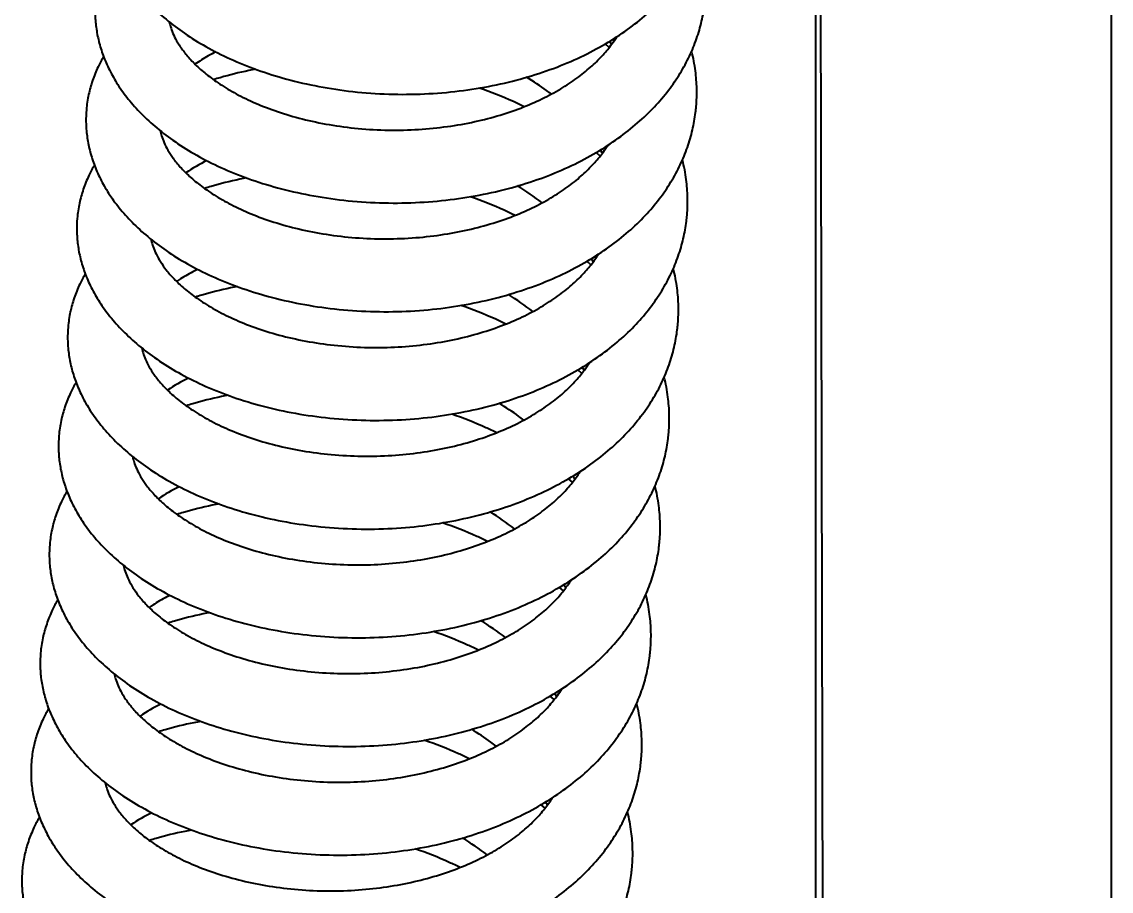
# Model space of a CAD drawing. Header units: millimetres. Extents: x 30271 to 35001, y 5679 to 9007.
# Drawn here: x 31351.2 to 31465.3, y 6326.7 to 6417.8 of the extents above; entities that cross this region are included whole.
import ezdxf

# ---------------------------------------------------------------- set-up
doc = ezdxf.new("R2010")
doc.units = ezdxf.units.MM
doc.linetypes.add('K5LT_BASIC', pattern=[0])
doc.layers.add('0 VIEW0', color=7, linetype='Continuous')

msp = doc.modelspace()

# ---------------------------------------------------------------- linework, layer by layer
at = {"layer": '0 VIEW0', "color": 5, "linetype": 'K5LT_BASIC', "lineweight": 40}
for p, q in [((31465.348, 6547.079), (31465.348, 6041.759)), ((31435.649, 6075.792), (31434.639, 6540.78)), ((31434.355, 6517.424), (31434.355, 6248.34)), ((31412.745, 6415.154), (31412.316, 6415.52)), ((31412.982, 6415.464), (31412.8, 6415.809)), ((31411.785, 6403.757), (31411.356, 6404.123)), ((31410.825, 6392.36), (31410.396, 6392.726)), ((31411.062, 6392.67), (31410.881, 6393.015)), ((31409.866, 6380.962), (31409.437, 6381.329)), ((31410.103, 6381.273), (31409.921, 6381.618)), ((31408.906, 6369.565), (31408.477, 6369.932)), ((31407.946, 6358.168), (31407.517, 6358.535)), ((31408.183, 6358.478), (31408.001, 6358.824)), ((31406.986, 6346.771), (31406.557, 6347.137)), ((31407.223, 6347.081), (31407.042, 6347.427)), ((31406.027, 6335.374), (31405.598, 6335.74))]:
    msp.add_line(p, q, dxfattribs=at)
for centre, radius, start, end in [((31399.665, 6397.789), 13.86, 26.93368, 28.54732), ((31377.753, 6388.433), 16.5, 115.83851, 124.6677), ((31388.825, 6377.044), 27.583, 52.27308, 58.77272), ((31387.655, 6365.34), 27.955, 52.31657, 58.72964), ((31376.011, 6365.334), 16.852, 115.93034, 124.57481), ((31396.775, 6363.592), 13.873, 26.93433, 28.54656), ((31374.861, 6354.264), 16.475, 115.83178, 124.67452), ((31385.932, 6342.831), 27.608, 52.27613, 58.76971), ((31384.761, 6331.127), 27.98, 52.31945, 58.72674), ((31373.119, 6331.165), 16.826, 115.92366, 124.58151), ((31393.885, 6329.395), 13.885, 26.93497, 28.54579), ((31371.969, 6320.094), 16.45, 115.82515, 124.68122), ((31383.038, 6308.619), 27.634, 52.27912, 58.76676)]:
    msp.add_arc(centre, radius, start, end, dxfattribs=at)
for points, knots in [([(31359.863, 6431.415), (31359.827, 6430.991), (31359.796, 6430.074), (31359.901, 6428.658), (31360.184, 6427.169), (31360.649, 6425.668), (31361.309, 6424.154), (31362.181, 6422.629), (31363.287, 6421.097), (31364.65, 6419.568), (31366.291, 6418.06), (31368.227, 6416.596), (31370.467, 6415.203), (31373.009, 6413.915), (31375.844, 6412.766), (31378.953, 6411.788), (31382.314, 6411.016), (31385.896, 6410.479), (31389.616, 6410.213), (31393.359, 6410.237), (31397.009, 6410.54), (31400.504, 6411.103), (31403.812, 6411.903), (31406.904, 6412.917), (31409.753, 6414.12), (31412.341, 6415.486), (31414.654, 6416.985), (31416.687, 6418.591), (31418.441, 6420.277), (31419.924, 6422.02), (31421.149, 6423.803), (31422.13, 6425.612), (31422.881, 6427.438), (31423.415, 6429.275), (31423.672, 6430.725), (31423.758, 6431.558), (31423.776, 6431.772)], [0, 0, 0, 0, 0.6930913, 1.49177, 2.3039723, 3.1391382, 4.0067275, 4.9154054, 5.8726942, 6.8841329, 7.9525192, 9.0775782, 10.2563622, 11.4844338, 12.7571331, 14.0707761, 15.4232568, 16.8144037, 18.2463625, 19.6655961, 21.0481373, 22.3975461, 23.7151124, 25.0004821, 26.2520434, 27.467341, 28.6435958, 29.7784496, 30.8706379, 31.9206718, 32.9310795, 33.9063249, 34.8523443, 35.7761746, 36.685424, 37, 37, 37, 37]), ([(31358.903, 6420.018), (31358.867, 6419.594), (31358.836, 6418.677), (31358.941, 6417.26), (31359.224, 6415.772), (31359.689, 6414.271), (31360.349, 6412.757), (31361.221, 6411.232), (31362.328, 6409.7), (31363.691, 6408.171), (31365.332, 6406.663), (31367.268, 6405.198), (31369.507, 6403.806), (31372.049, 6402.518), (31374.884, 6401.369), (31377.993, 6400.391), (31381.354, 6399.619), (31384.936, 6399.082), (31388.656, 6398.816), (31392.4, 6398.84), (31396.049, 6399.143), (31399.545, 6399.706), (31402.853, 6400.506), (31405.944, 6401.52), (31408.794, 6402.723), (31411.381, 6404.089), (31413.694, 6405.588), (31415.727, 6407.194), (31417.481, 6408.88), (31418.965, 6410.623), (31420.189, 6412.406), (31421.17, 6414.215), (31421.921, 6416.041), (31422.456, 6417.878), (31422.712, 6419.328), (31422.798, 6420.16), (31422.816, 6420.375)], [0, 0, 0, 0, 0.6930913, 1.49177, 2.3039723, 3.1391382, 4.0067275, 4.9154054, 5.8726942, 6.8841329, 7.9525192, 9.0775782, 10.2563622, 11.4844338, 12.7571331, 14.0707761, 15.4232568, 16.8144037, 18.2463625, 19.6655961, 21.0481373, 22.3975461, 23.7151124, 25.0004821, 26.2520434, 27.467341, 28.6435958, 29.7784496, 30.8706379, 31.9206718, 32.9310795, 33.9063249, 34.8523443, 35.7761746, 36.685424, 37, 37, 37, 37]), ([(31366.636, 6417.826), (31366.658, 6417.722), (31366.738, 6417.391), (31366.93, 6416.808), (31367.279, 6416.046), (31367.776, 6415.215), (31368.455, 6414.312), (31369.351, 6413.345), (31370.5, 6412.328), (31371.928, 6411.289), (31373.652, 6410.26), (31375.675, 6409.28), (31377.989, 6408.388), (31380.574, 6407.623), (31383.402, 6407.021), (31386.44, 6406.617), (31389.587, 6406.445), (31392.737, 6406.518), (31395.769, 6406.821), (31398.641, 6407.333), (31401.316, 6408.03), (31403.763, 6408.881), (31405.959, 6409.857), (31407.891, 6410.924), (31409.554, 6412.05), (31410.955, 6413.204), (31412.109, 6414.36), (31412.944, 6415.384), (31413.378, 6416.022), (31413.537, 6416.273)], [0, 0, 0, 0, 0.3650419, 1.1502513, 1.9719616, 2.8396747, 3.7618141, 4.7445764, 5.7912911, 6.9017569, 8.0729026, 9.2998252, 10.5773776, 11.9009711, 13.2674196, 14.6752709, 16.1252487, 17.5421168, 18.9189881, 20.2574568, 21.5567778, 22.8151427, 24.0299111, 25.1981189, 26.3171813, 27.3855073, 28.4032232, 29.3725664, 30, 30, 30, 30]), ([(31371.521, 6414.681), (31371.244, 6414.545), (31370.459, 6414.137), (31369.754, 6413.699), (31369.327, 6413.401)], [0, 0, 0, 0, 1.706503, 5, 5, 5, 5]), ([(31421.857, 6408.978), (31421.909, 6409.593), (31421.946, 6410.83), (31421.798, 6412.765), (31421.55, 6414.072), (31421.378, 6414.757)], [0, 0, 0, 0, 1.9163133, 3.8409266, 6, 6, 6, 6]), ([(31359.744, 6414.208), (31359.537, 6413.854), (31359.099, 6413.027), (31358.558, 6411.697), (31358.142, 6410.188), (31357.988, 6409.157), (31357.943, 6408.621)], [0, 0, 0, 0, 1.4327403, 3.2837135, 5.0767944, 7, 7, 7, 7]), ([(31375.694, 6412.865), (31375.454, 6412.821), (31374.179, 6412.576), (31372.703, 6412.211), (31371.506, 6411.845), (31371.276, 6411.773)], [0, 0, 0, 0, 0.9417681, 5.0213303, 6, 6, 6, 6]), ([(31406.663, 6410.257), (31406.502, 6410.382), (31405.69, 6410.997), (31404.816, 6411.582), (31404.085, 6412.027)], [0, 0, 0, 0, 1.0080458, 5, 5, 5, 5]), ([(31403.825, 6408.943), (31403.451, 6409.124), (31401.926, 6409.837), (31400.339, 6410.467), (31399.118, 6410.893)], [0, 0, 0, 0, 1.2393462, 5, 5, 5, 5]), ([(31357.943, 6408.621), (31357.907, 6408.197), (31357.877, 6407.28), (31357.982, 6405.863), (31358.265, 6404.375), (31358.729, 6402.874), (31359.389, 6401.36), (31360.261, 6399.835), (31361.368, 6398.303), (31362.731, 6396.774), (31364.372, 6395.266), (31366.308, 6393.801), (31368.547, 6392.409), (31371.089, 6391.121), (31373.924, 6389.972), (31377.034, 6388.994), (31380.394, 6388.221), (31383.976, 6387.685), (31387.697, 6387.419), (31391.44, 6387.443), (31395.089, 6387.746), (31398.585, 6388.309), (31401.893, 6389.109), (31404.984, 6390.123), (31407.834, 6391.326), (31410.422, 6392.691), (31412.735, 6394.191), (31414.767, 6395.796), (31416.521, 6397.482), (31418.005, 6399.226), (31419.23, 6401.009), (31420.21, 6402.818), (31420.962, 6404.644), (31421.496, 6406.481), (31421.753, 6407.931), (31421.839, 6408.763), (31421.857, 6408.978)], [0, 0, 0, 0, 0.6930913, 1.49177, 2.3039723, 3.1391382, 4.0067275, 4.9154054, 5.8726942, 6.8841329, 7.9525192, 9.0775782, 10.2563622, 11.4844338, 12.7571331, 14.0707761, 15.4232568, 16.8144037, 18.2463625, 19.6655961, 21.0481373, 22.3975461, 23.7151124, 25.0004821, 26.2520434, 27.467341, 28.6435958, 29.7784496, 30.8706379, 31.9206718, 32.9310795, 33.9063249, 34.8523443, 35.7761746, 36.685424, 37, 37, 37, 37]), ([(31365.677, 6406.428), (31365.715, 6406.249), (31365.822, 6405.836), (31366.076, 6405.157), (31366.472, 6404.372), (31367.027, 6403.516), (31367.776, 6402.59), (31368.756, 6401.603), (31369.998, 6400.576), (31371.527, 6399.536), (31373.353, 6398.519), (31375.478, 6397.565), (31377.887, 6396.712), (31380.56, 6395.999), (31383.464, 6395.461), (31386.549, 6395.134), (31389.708, 6395.045), (31392.826, 6395.199), (31395.809, 6395.577), (31398.617, 6396.154), (31401.218, 6396.907), (31403.581, 6397.804), (31405.688, 6398.815), (31407.528, 6399.906), (31409.101, 6401.044), (31410.415, 6402.202), (31411.49, 6403.355), (31412.168, 6404.248), (31412.499, 6404.753), (31412.577, 6404.876)], [0, 0, 0, 0, 0.63116, 1.4277163, 2.2641204, 3.149639, 4.0920108, 5.0965317, 6.1652672, 7.2969685, 8.4878326, 9.7326522, 11.0264143, 12.3649482, 13.7456192, 15.1676869, 16.6131727, 18.0162837, 19.3801119, 20.7053133, 21.990875, 23.2346498, 24.4338052, 25.5854952, 26.6873017, 27.7381877, 28.7390116, 29.6927259, 30, 30, 30, 30]), ([(31420.897, 6397.581), (31420.949, 6398.195), (31420.986, 6399.433), (31420.838, 6401.368), (31420.59, 6402.675), (31420.419, 6403.36)], [0, 0, 0, 0, 1.9163133, 3.8409266, 6, 6, 6, 6]), ([(31358.785, 6402.811), (31358.577, 6402.457), (31358.139, 6401.63), (31357.599, 6400.3), (31357.182, 6398.791), (31357.028, 6397.76), (31356.983, 6397.224)], [0, 0, 0, 0, 1.4327403, 3.2837135, 5.0767944, 7, 7, 7, 7]), ([(31374.734, 6401.468), (31374.494, 6401.424), (31373.22, 6401.178), (31371.743, 6400.814), (31370.546, 6400.448), (31370.317, 6400.375)], [0, 0, 0, 0, 0.9417681, 5.0213303, 6, 6, 6, 6]), ([(31402.865, 6397.546), (31402.492, 6397.727), (31400.967, 6398.44), (31399.379, 6399.07), (31398.158, 6399.495)], [0, 0, 0, 0, 1.2393462, 5, 5, 5, 5]), ([(31356.983, 6397.224), (31356.948, 6396.8), (31356.917, 6395.883), (31357.022, 6394.466), (31357.305, 6392.977), (31357.77, 6391.477), (31358.429, 6389.963), (31359.302, 6388.437), (31360.408, 6386.905), (31361.771, 6385.377), (31363.412, 6383.869), (31365.348, 6382.404), (31367.587, 6381.012), (31370.129, 6379.724), (31372.964, 6378.575), (31376.074, 6377.597), (31379.434, 6376.824), (31383.016, 6376.288), (31386.737, 6376.022), (31390.48, 6376.045), (31394.13, 6376.349), (31397.625, 6376.912), (31400.933, 6377.712), (31404.025, 6378.726), (31406.874, 6379.929), (31409.462, 6381.294), (31411.775, 6382.794), (31413.808, 6384.399), (31415.562, 6386.085), (31417.045, 6387.829), (31418.27, 6389.612), (31419.251, 6391.421), (31420.002, 6393.247), (31420.536, 6395.084), (31420.793, 6396.533), (31420.879, 6397.366), (31420.897, 6397.581)], [0, 0, 0, 0, 0.6930913, 1.49177, 2.3039723, 3.1391382, 4.0067275, 4.9154054, 5.8726942, 6.8841329, 7.9525192, 9.0775782, 10.2563622, 11.4844338, 12.7571331, 14.0707761, 15.4232568, 16.8144037, 18.2463625, 19.6655961, 21.0481373, 22.3975461, 23.7151124, 25.0004821, 26.2520434, 27.467341, 28.6435958, 29.7784496, 30.8706379, 31.9206718, 32.9310795, 33.9063249, 34.8523443, 35.7761746, 36.685424, 37, 37, 37, 37]), ([(31364.717, 6395.031), (31364.724, 6394.996), (31364.781, 6394.739), (31364.927, 6394.24), (31365.236, 6393.498), (31365.683, 6392.689), (31366.301, 6391.809), (31367.125, 6390.86), (31368.191, 6389.857), (31369.53, 6388.822), (31371.159, 6387.786), (31373.089, 6386.786), (31375.313, 6385.862), (31377.816, 6385.053), (31380.571, 6384.396), (31383.547, 6383.926), (31386.668, 6383.679), (31389.823, 6383.674), (31392.899, 6383.907), (31395.827, 6384.355), (31398.568, 6384.995), (31401.09, 6385.801), (31403.369, 6386.74), (31405.385, 6387.782), (31407.134, 6388.892), (31408.617, 6390.04), (31409.847, 6391.199), (31410.844, 6392.343), (31411.381, 6393.105), (31411.617, 6393.479)], [0, 0, 0, 0, 0.1246125, 0.9004245, 1.7096303, 2.5618905, 3.4661353, 4.4293603, 5.4558423, 6.5464146, 7.6988903, 8.9088717, 10.1709936, 11.4804924, 12.8336708, 14.2285101, 15.6649985, 17.0954988, 18.4850317, 19.8357348, 21.1476225, 22.4192424, 23.6481712, 24.8314641, 25.9663904, 27.0509087, 28.0845628, 29.068906, 30, 30, 30, 30]), ([(31357.825, 6391.414), (31357.618, 6391.06), (31357.18, 6390.233), (31356.639, 6388.903), (31356.222, 6387.394), (31356.069, 6386.363), (31356.024, 6385.827)], [0, 0, 0, 0, 1.4327403, 3.2837135, 5.0767944, 7, 7, 7, 7]), ([(31369.602, 6391.887), (31369.502, 6391.838), (31368.867, 6391.52), (31368.127, 6391.093), (31367.543, 6390.701), (31367.408, 6390.607)], [0, 0, 0, 0, 0.7416462, 4.74631, 6, 6, 6, 6]), ([(31419.937, 6386.183), (31419.989, 6386.798), (31420.026, 6388.036), (31419.878, 6389.971), (31419.63, 6391.278), (31419.459, 6391.963)], [0, 0, 0, 0, 1.9163133, 3.8409266, 6, 6, 6, 6]), ([(31373.775, 6390.071), (31373.534, 6390.027), (31372.26, 6389.781), (31370.784, 6389.417), (31369.587, 6389.051), (31369.357, 6388.978)], [0, 0, 0, 0, 0.9417681, 5.0213303, 6, 6, 6, 6]), ([(31401.906, 6386.149), (31401.532, 6386.33), (31400.007, 6387.043), (31398.419, 6387.673), (31397.198, 6388.098)], [0, 0, 0, 0, 1.2393462, 5, 5, 5, 5]), ([(31356.024, 6385.827), (31355.988, 6385.402), (31355.957, 6384.486), (31356.062, 6383.069), (31356.345, 6381.58), (31356.81, 6380.079), (31357.47, 6378.566), (31358.342, 6377.04), (31359.448, 6375.508), (31360.811, 6373.98), (31362.452, 6372.472), (31364.388, 6371.007), (31366.628, 6369.615), (31369.17, 6368.327), (31372.005, 6367.177), (31375.114, 6366.2), (31378.474, 6365.427), (31382.057, 6364.891), (31385.777, 6364.625), (31389.52, 6364.648), (31393.17, 6364.952), (31396.665, 6365.514), (31399.973, 6366.315), (31403.065, 6367.329), (31405.914, 6368.532), (31408.502, 6369.897), (31410.815, 6371.397), (31412.848, 6373.002), (31414.602, 6374.688), (31416.085, 6376.432), (31417.31, 6378.215), (31418.291, 6380.024), (31419.042, 6381.85), (31419.576, 6383.687), (31419.833, 6385.136), (31419.919, 6385.969), (31419.937, 6386.183)], [0, 0, 0, 0, 0.6930913, 1.49177, 2.3039723, 3.1391382, 4.0067275, 4.9154054, 5.8726942, 6.8841329, 7.9525192, 9.0775782, 10.2563622, 11.4844338, 12.7571331, 14.0707761, 15.4232568, 16.8144037, 18.2463625, 19.6655961, 21.0481373, 22.3975461, 23.7151124, 25.0004821, 26.2520434, 27.467341, 28.6435958, 29.7784496, 30.8706379, 31.9206718, 32.9310795, 33.9063249, 34.8523443, 35.7761746, 36.685424, 37, 37, 37, 37]), ([(31363.757, 6383.634), (31363.78, 6383.525), (31363.861, 6383.189), (31364.058, 6382.6), (31364.41, 6381.837), (31364.91, 6381.003), (31365.594, 6380.099), (31366.496, 6379.13), (31367.651, 6378.113), (31369.086, 6377.074), (31370.817, 6376.046), (31372.847, 6375.067), (31375.167, 6374.177), (31377.758, 6373.415), (31380.592, 6372.818), (31383.633, 6372.419), (31386.782, 6372.253), (31389.932, 6372.331), (31392.961, 6372.64), (31395.828, 6373.157), (31398.498, 6373.857), (31400.939, 6374.712), (31403.129, 6375.69), (31405.055, 6376.759), (31406.711, 6377.886), (31408.106, 6379.04), (31409.255, 6380.196), (31410.078, 6381.211), (31410.504, 6381.839), (31410.658, 6382.082)], [0, 0, 0, 0, 0.3830192, 1.1689495, 1.9916388, 2.8605385, 3.7840276, 4.7682777, 5.8164877, 6.9284186, 8.1009209, 9.3290773, 10.607742, 11.9323625, 13.2997791, 14.7085919, 16.1595811, 17.5753485, 18.9514014, 20.2889503, 21.5873164, 22.844671, 24.0583691, 25.2254182, 26.3432887, 27.4103962, 28.4269241, 29.395158, 30, 30, 30, 30]), ([(31356.865, 6380.017), (31356.658, 6379.663), (31356.22, 6378.836), (31355.679, 6377.506), (31355.263, 6375.997), (31355.109, 6374.966), (31355.064, 6374.43)], [0, 0, 0, 0, 1.4327403, 3.2837135, 5.0767944, 7, 7, 7, 7]), ([(31418.977, 6374.786), (31419.029, 6375.401), (31419.067, 6376.639), (31418.919, 6378.574), (31418.67, 6379.881), (31418.499, 6380.566)], [0, 0, 0, 0, 1.9163133, 3.8409266, 6, 6, 6, 6]), ([(31372.815, 6378.674), (31372.575, 6378.63), (31371.3, 6378.384), (31369.824, 6378.02), (31368.627, 6377.654), (31368.397, 6377.581)], [0, 0, 0, 0, 0.9417681, 5.0213303, 6, 6, 6, 6]), ([(31403.784, 6376.066), (31403.609, 6376.201), (31402.796, 6376.815), (31401.922, 6377.4), (31401.206, 6377.836)], [0, 0, 0, 0, 1.0912735, 5, 5, 5, 5]), ([(31400.946, 6374.752), (31400.572, 6374.933), (31399.047, 6375.645), (31397.459, 6376.276), (31396.238, 6376.701)], [0, 0, 0, 0, 1.2393462, 5, 5, 5, 5]), ([(31355.064, 6374.43), (31355.028, 6374.005), (31354.997, 6373.089), (31355.102, 6371.672), (31355.385, 6370.183), (31355.85, 6368.682), (31356.51, 6367.169), (31357.382, 6365.643), (31358.488, 6364.111), (31359.852, 6362.583), (31361.493, 6361.075), (31363.429, 6359.61), (31365.668, 6358.218), (31368.21, 6356.93), (31371.045, 6355.78), (31374.154, 6354.803), (31377.515, 6354.03), (31381.097, 6353.493), (31384.817, 6353.228), (31388.561, 6353.251), (31392.21, 6353.555), (31395.706, 6354.117), (31399.014, 6354.917), (31402.105, 6355.932), (31404.955, 6357.135), (31407.542, 6358.5), (31409.855, 6359.999), (31411.888, 6361.605), (31413.642, 6363.291), (31415.125, 6365.035), (31416.35, 6366.818), (31417.331, 6368.627), (31418.082, 6370.452), (31418.617, 6372.29), (31418.873, 6373.739), (31418.959, 6374.572), (31418.977, 6374.786)], [0, 0, 0, 0, 0.6930913, 1.49177, 2.3039723, 3.1391382, 4.0067275, 4.9154054, 5.8726942, 6.8841329, 7.9525192, 9.0775782, 10.2563622, 11.4844338, 12.7571331, 14.0707761, 15.4232568, 16.8144037, 18.2463625, 19.6655961, 21.0481373, 22.3975461, 23.7151124, 25.0004821, 26.2520434, 27.467341, 28.6435958, 29.7784496, 30.8706379, 31.9206718, 32.9310795, 33.9063249, 34.8523443, 35.7761746, 36.685424, 37, 37, 37, 37]), ([(31362.797, 6372.237), (31362.837, 6372.052), (31362.946, 6371.634), (31363.204, 6370.948), (31363.604, 6370.161), (31364.163, 6369.303), (31364.918, 6368.375), (31365.903, 6367.388), (31367.152, 6366.36), (31368.687, 6365.32), (31370.521, 6364.304), (31372.653, 6363.352), (31375.069, 6362.502), (31377.747, 6361.792), (31380.656, 6361.26), (31383.744, 6360.938), (31386.903, 6360.855), (31390.018, 6361.014), (31392.998, 6361.397), (31395.802, 6361.979), (31398.396, 6362.735), (31400.754, 6363.635), (31402.855, 6364.648), (31404.689, 6365.741), (31406.255, 6366.88), (31407.564, 6368.037), (31408.634, 6369.19), (31409.301, 6370.075), (31409.625, 6370.57), (31409.698, 6370.685)], [0, 0, 0, 0, 0.6497209, 1.4471248, 2.2845868, 3.1713735, 4.1151781, 5.1212055, 6.1914783, 7.3246578, 8.5168698, 9.7629139, 11.0577699, 12.3973195, 13.7789597, 15.2020264, 16.6464597, 18.0486278, 19.4115539, 20.7358503, 22.0204652, 23.2632363, 24.4613315, 25.611871, 26.712472, 27.7621743, 28.7618469, 29.7145122, 30, 30, 30, 30]), ([(31355.905, 6368.62), (31355.698, 6368.266), (31355.26, 6367.439), (31354.719, 6366.108), (31354.303, 6364.599), (31354.149, 6363.569), (31354.104, 6363.032)], [0, 0, 0, 0, 1.4327403, 3.2837135, 5.0767944, 7, 7, 7, 7]), ([(31418.018, 6363.389), (31418.07, 6364.004), (31418.107, 6365.242), (31417.959, 6367.177), (31417.711, 6368.484), (31417.539, 6369.168)], [0, 0, 0, 0, 1.9163133, 3.8409266, 6, 6, 6, 6]), ([(31371.855, 6367.277), (31371.615, 6367.233), (31370.34, 6366.987), (31368.864, 6366.623), (31367.667, 6366.257), (31367.437, 6366.184)], [0, 0, 0, 0, 0.9417681, 5.0213303, 6, 6, 6, 6]), ([(31399.986, 6363.354), (31399.612, 6363.536), (31398.087, 6364.248), (31396.5, 6364.879), (31395.279, 6365.304)], [0, 0, 0, 0, 1.2393462, 5, 5, 5, 5]), ([(31354.104, 6363.032), (31354.068, 6362.608), (31354.038, 6361.691), (31354.142, 6360.275), (31354.426, 6358.786), (31354.89, 6357.285), (31355.55, 6355.772), (31356.422, 6354.246), (31357.529, 6352.714), (31358.892, 6351.186), (31360.533, 6349.678), (31362.469, 6348.213), (31364.708, 6346.82), (31367.25, 6345.533), (31370.085, 6344.383), (31373.195, 6343.406), (31376.555, 6342.633), (31380.137, 6342.096), (31383.858, 6341.831), (31387.601, 6341.854), (31391.25, 6342.158), (31394.746, 6342.72), (31398.054, 6343.52), (31401.145, 6344.535), (31403.995, 6345.738), (31406.583, 6347.103), (31408.896, 6348.602), (31410.928, 6350.208), (31412.682, 6351.894), (31414.166, 6353.638), (31415.391, 6355.421), (31416.371, 6357.23), (31417.123, 6359.055), (31417.657, 6360.893), (31417.914, 6362.342), (31417.999, 6363.175), (31418.018, 6363.389)], [0, 0, 0, 0, 0.6930913, 1.49177, 2.3039723, 3.1391382, 4.0067275, 4.9154054, 5.8726942, 6.8841329, 7.9525192, 9.0775782, 10.2563622, 11.4844338, 12.7571331, 14.0707761, 15.4232568, 16.8144037, 18.2463625, 19.6655961, 21.0481373, 22.3975461, 23.7151124, 25.0004821, 26.2520434, 27.467341, 28.6435958, 29.7784496, 30.8706379, 31.9206718, 32.9310795, 33.9063249, 34.8523443, 35.7761746, 36.685424, 37, 37, 37, 37]), ([(31361.838, 6360.84), (31361.846, 6360.799), (31361.905, 6360.537), (31362.053, 6360.032), (31362.365, 6359.289), (31362.816, 6358.478), (31363.438, 6357.596), (31364.268, 6356.646), (31365.34, 6355.642), (31366.685, 6354.606), (31368.322, 6353.571), (31370.258, 6352.572), (31372.489, 6351.65), (31374.998, 6350.844), (31377.759, 6350.191), (31380.739, 6349.727), (31383.862, 6349.485), (31387.017, 6349.486), (31390.09, 6349.723), (31393.014, 6350.176), (31395.75, 6350.821), (31398.267, 6351.63), (31400.539, 6352.572), (31402.55, 6353.616), (31404.292, 6354.728), (31405.769, 6355.876), (31406.994, 6357.034), (31407.978, 6358.17), (31408.508, 6358.923), (31408.738, 6359.288)], [0, 0, 0, 0, 0.142285, 0.9187458, 1.7288229, 2.5821998, 3.4877383, 4.4523766, 5.4803547, 6.5724267, 7.7263183, 8.9375734, 10.2008655, 11.5113932, 12.8655346, 14.2613418, 15.6988111, 17.1283121, 18.5169212, 19.8667322, 21.1777028, 22.4483565, 23.6762605, 24.858475, 25.9922421, 27.0755612, 28.1080322, 29.091263, 30, 30, 30, 30]), ([(31354.945, 6357.223), (31354.738, 6356.869), (31354.3, 6356.042), (31353.76, 6354.711), (31353.343, 6353.202), (31353.189, 6352.172), (31353.144, 6351.635)], [0, 0, 0, 0, 1.4327403, 3.2837135, 5.0767944, 7, 7, 7, 7]), ([(31366.723, 6357.695), (31366.609, 6357.64), (31365.964, 6357.316), (31365.226, 6356.888), (31364.654, 6356.503), (31364.528, 6356.416)], [0, 0, 0, 0, 0.8366015, 4.8359172, 6, 6, 6, 6]), ([(31417.058, 6351.992), (31417.11, 6352.607), (31417.147, 6353.845), (31416.999, 6355.78), (31416.751, 6357.086), (31416.58, 6357.771)], [0, 0, 0, 0, 1.9163133, 3.8409266, 6, 6, 6, 6]), ([(31370.895, 6355.879), (31370.655, 6355.836), (31369.381, 6355.59), (31367.904, 6355.226), (31366.707, 6354.86), (31366.478, 6354.787)], [0, 0, 0, 0, 0.9417681, 5.0213303, 6, 6, 6, 6]), ([(31399.026, 6351.957), (31398.653, 6352.139), (31397.128, 6352.851), (31395.54, 6353.482), (31394.319, 6353.907)], [0, 0, 0, 0, 1.2393462, 5, 5, 5, 5]), ([(31353.144, 6351.635), (31353.109, 6351.211), (31353.078, 6350.294), (31353.183, 6348.878), (31353.466, 6347.389), (31353.931, 6345.888), (31354.59, 6344.374), (31355.463, 6342.849), (31356.569, 6341.317), (31357.932, 6339.789), (31359.573, 6338.28), (31361.509, 6336.816), (31363.748, 6335.423), (31366.29, 6334.135), (31369.125, 6332.986), (31372.235, 6332.009), (31375.595, 6331.236), (31379.177, 6330.699), (31382.898, 6330.434), (31386.641, 6330.457), (31390.291, 6330.761), (31393.786, 6331.323), (31397.094, 6332.123), (31400.186, 6333.137), (31403.035, 6334.341), (31405.623, 6335.706), (31407.936, 6337.205), (31409.969, 6338.811), (31411.723, 6340.497), (31413.206, 6342.241), (31414.431, 6344.024), (31415.412, 6345.833), (31416.163, 6347.658), (31416.697, 6349.495), (31416.954, 6350.945), (31417.04, 6351.778), (31417.058, 6351.992)], [0, 0, 0, 0, 0.6930913, 1.49177, 2.3039723, 3.1391382, 4.0067275, 4.9154054, 5.8726942, 6.8841329, 7.9525192, 9.0775782, 10.2563622, 11.4844338, 12.7571331, 14.0707761, 15.4232568, 16.8144037, 18.2463625, 19.6655961, 21.0481373, 22.3975461, 23.7151124, 25.0004821, 26.2520434, 27.467341, 28.6435958, 29.7784496, 30.8706379, 31.9206718, 32.9310795, 33.9063249, 34.8523443, 35.7761746, 36.685424, 37, 37, 37, 37]), ([(31360.878, 6349.443), (31360.902, 6349.329), (31360.985, 6348.988), (31361.185, 6348.392), (31361.54, 6347.627), (31362.045, 6346.792), (31362.733, 6345.886), (31363.64, 6344.916), (31364.802, 6343.898), (31366.243, 6342.858), (31367.981, 6341.831), (31370.018, 6340.854), (31372.344, 6339.967), (31374.941, 6339.208), (31377.78, 6338.615), (31380.826, 6338.221), (31383.977, 6338.06), (31387.125, 6338.144), (31390.151, 6338.458), (31393.014, 6338.98), (31395.679, 6339.684), (31398.114, 6340.542), (31400.298, 6341.523), (31402.217, 6342.594), (31403.868, 6343.721), (31405.257, 6344.876), (31406.4, 6346.032), (31407.212, 6347.038), (31407.631, 6347.657), (31407.778, 6347.891)], [0, 0, 0, 0, 0.4007632, 1.1874173, 2.0110423, 2.8811176, 3.8059383, 4.7916505, 5.8413254, 6.9546879, 8.128513, 9.3579124, 10.6376619, 11.9632848, 13.3316476, 14.7414216, 16.1934052, 17.6080951, 18.9833186, 20.319957, 21.6173763, 22.8737289, 24.0863649, 25.2523031, 26.3689921, 27.4348944, 28.4502501, 29.4173935, 30, 30, 30, 30]), ([(31353.986, 6345.826), (31353.779, 6345.472), (31353.341, 6344.645), (31352.8, 6343.314), (31352.383, 6341.805), (31352.23, 6340.775), (31352.185, 6340.238)], [0, 0, 0, 0, 1.4327403, 3.2837135, 5.0767944, 7, 7, 7, 7]), ([(31416.098, 6340.595), (31416.15, 6341.21), (31416.187, 6342.448), (31416.039, 6344.382), (31415.791, 6345.689), (31415.62, 6346.374)], [0, 0, 0, 0, 1.9163133, 3.8409266, 6, 6, 6, 6]), ([(31369.936, 6344.482), (31369.695, 6344.438), (31368.421, 6344.193), (31366.945, 6343.829), (31365.748, 6343.463), (31365.518, 6343.39)], [0, 0, 0, 0, 0.9417681, 5.0213303, 6, 6, 6, 6]), ([(31400.904, 6341.874), (31400.717, 6342.02), (31399.903, 6342.634), (31399.028, 6343.218), (31398.326, 6343.645)], [0, 0, 0, 0, 1.1730123, 5, 5, 5, 5]), ([(31398.067, 6340.56), (31397.693, 6340.742), (31396.168, 6341.454), (31394.58, 6342.085), (31393.359, 6342.51)], [0, 0, 0, 0, 1.2393462, 5, 5, 5, 5]), ([(31352.185, 6340.238), (31352.149, 6339.814), (31352.118, 6338.897), (31352.223, 6337.481), (31352.506, 6335.992), (31352.971, 6334.491), (31353.631, 6332.977), (31354.503, 6331.452), (31355.609, 6329.92), (31356.972, 6328.391), (31358.613, 6326.883), (31360.549, 6325.419), (31362.789, 6324.026), (31365.331, 6322.738), (31368.166, 6321.589), (31371.275, 6320.612), (31374.635, 6319.839), (31378.218, 6319.302), (31381.938, 6319.037), (31385.681, 6319.06), (31389.331, 6319.363), (31392.826, 6319.926), (31396.134, 6320.726), (31399.226, 6321.74), (31402.075, 6322.944), (31404.663, 6324.309), (31406.976, 6325.808), (31409.009, 6327.414), (31410.763, 6329.1), (31412.246, 6330.843), (31413.471, 6332.627), (31414.452, 6334.435), (31415.203, 6336.261), (31415.737, 6338.098), (31415.994, 6339.548), (31416.08, 6340.381), (31416.098, 6340.595)], [0, 0, 0, 0, 0.6930913, 1.49177, 2.3039723, 3.1391382, 4.0067275, 4.9154054, 5.8726942, 6.8841329, 7.9525192, 9.0775782, 10.2563622, 11.4844338, 12.7571331, 14.0707761, 15.4232568, 16.8144037, 18.2463625, 19.6655961, 21.0481373, 22.3975461, 23.7151124, 25.0004821, 26.2520434, 27.467341, 28.6435958, 29.7784496, 30.8706379, 31.9206718, 32.9310795, 33.9063249, 34.8523443, 35.7761746, 36.685424, 37, 37, 37, 37]), ([(31359.918, 6338.046), (31359.958, 6337.856), (31360.07, 6337.432), (31360.333, 6336.739), (31360.736, 6335.95), (31361.299, 6335.091), (31362.059, 6334.161), (31363.05, 6333.172), (31364.305, 6332.144), (31365.848, 6331.104), (31367.689, 6330.09), (31369.827, 6329.139), (31372.249, 6328.292), (31374.933, 6327.586), (31377.848, 6327.058), (31380.938, 6326.742), (31384.097, 6326.665), (31387.21, 6326.829), (31390.185, 6327.216), (31392.985, 6327.803), (31395.574, 6328.563), (31397.927, 6329.466), (31400.021, 6330.481), (31401.849, 6331.575), (31403.409, 6332.715), (31404.712, 6333.873), (31405.776, 6335.025), (31406.434, 6335.901), (31406.752, 6336.388), (31406.819, 6336.493)], [0, 0, 0, 0, 0.6680276, 1.4662797, 2.3047937, 3.1928355, 4.1380529, 5.1455609, 6.2173396, 7.351964, 8.5454909, 9.7927594, 11.0886826, 12.4292243, 13.8118489, 15.2358971, 16.6792949, 18.0805322, 19.4425742, 20.7659724, 22.0496464, 23.29142, 24.4884612, 25.6378587, 26.7373077, 27.7858472, 28.7843872, 29.736019, 30, 30, 30, 30]), ([(31353.026, 6334.428), (31352.819, 6334.075), (31352.381, 6333.247), (31351.84, 6331.917), (31351.424, 6330.408), (31351.27, 6329.378), (31351.225, 6328.841)], [0, 0, 0, 0, 1.4327403, 3.2837135, 5.0767944, 7, 7, 7, 7]), ([(31415.138, 6329.198), (31415.19, 6329.813), (31415.228, 6331.05), (31415.08, 6332.985), (31414.831, 6334.292), (31414.66, 6334.977)], [0, 0, 0, 0, 1.9163133, 3.8409266, 6, 6, 6, 6]), ([(31368.976, 6333.085), (31368.736, 6333.041), (31367.461, 6332.796), (31365.985, 6332.431), (31364.788, 6332.066), (31364.558, 6331.993)], [0, 0, 0, 0, 0.9417681, 5.0213303, 6, 6, 6, 6]), ([(31397.107, 6329.163), (31396.733, 6329.345), (31395.208, 6330.057), (31393.62, 6330.687), (31392.399, 6331.113)], [0, 0, 0, 0, 1.2393462, 5, 5, 5, 5]), ([(31351.225, 6328.841), (31351.189, 6328.417), (31351.158, 6327.5), (31351.263, 6326.084), (31351.546, 6324.595), (31352.011, 6323.094), (31352.671, 6321.58), (31353.543, 6320.055), (31354.649, 6318.523), (31356.012, 6316.994), (31357.654, 6315.486), (31359.59, 6314.021), (31361.829, 6312.629), (31364.371, 6311.341), (31367.206, 6310.192), (31370.315, 6309.214), (31373.676, 6308.442), (31377.258, 6307.905), (31380.978, 6307.639), (31384.721, 6307.663), (31388.371, 6307.966), (31391.866, 6308.529), (31395.175, 6309.329), (31398.266, 6310.343), (31401.116, 6311.546), (31403.703, 6312.912), (31406.016, 6314.411), (31408.049, 6316.017), (31409.803, 6317.703), (31411.286, 6319.446), (31412.511, 6321.229), (31413.492, 6323.038), (31414.243, 6324.864), (31414.778, 6326.701), (31415.034, 6328.151), (31415.12, 6328.984), (31415.138, 6329.198)], [0, 0, 0, 0, 0.6930913, 1.49177, 2.3039723, 3.1391382, 4.0067275, 4.9154054, 5.8726942, 6.8841329, 7.9525192, 9.0775782, 10.2563622, 11.4844338, 12.7571331, 14.0707761, 15.4232568, 16.8144037, 18.2463625, 19.6655961, 21.0481373, 22.3975461, 23.7151124, 25.0004821, 26.2520434, 27.467341, 28.6435958, 29.7784496, 30.8706379, 31.9206718, 32.9310795, 33.9063249, 34.8523443, 35.7761746, 36.685424, 37, 37, 37, 37])]:
    msp.add_open_spline(points, degree=3, knots=knots, dxfattribs=at)

doc.saveas('drawing.dxf')
